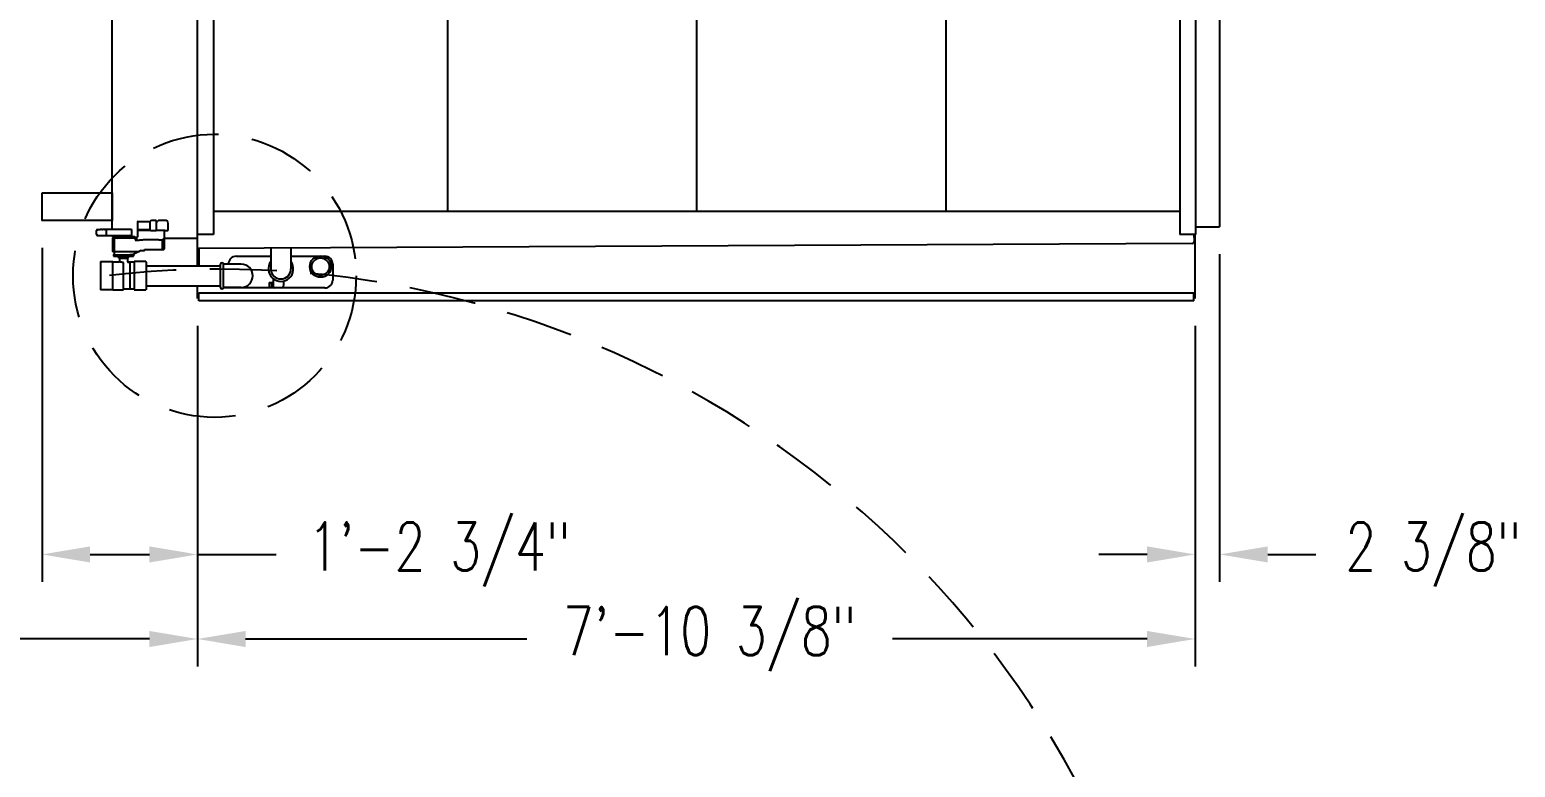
# Model space of a CAD drawing. Header units: millimetres. Extents: x 16200 to 32328, y 19251 to 29476.
# Drawn here: x 16509.5 to 16650.1, y 19468.4 to 19538.2 of the extents above; entities that cross this region are included whole.
import ezdxf

# ---------------------------------------------------------------- set-up
doc = ezdxf.new("R2010")
doc.units = ezdxf.units.MM
doc.header["$LTSCALE"] = 5
doc.linetypes.add('HIDDEN', pattern=[9.525, 6.35, -3.175])
for name, color, linetype in [('COIL-CONTROL', 2, 'Continuous'), ('CONDENSER-STD-CONTROL', 1, 'Continuous'), ('RECIRCULATION-CONTROL', 3, 'Continuous'), ('SPRAYFRONT-COILFRONT', 3, 'Continuous'), ('UNIT', 6, 'Continuous')]:
    doc.layers.add(name, color=color, linetype=linetype)
doc.styles.add('SUBMITTAL', font='romans.shx', dxfattribs={"width": 0.75})
doc.dimstyles.new('SUBMITTAL', dxfattribs={"dimtxt": 0.09375, "dimasz": 0.09375, "dimexe": 0.03125, "dimexo": 0.0625, "dimgap": 0.0625, "dimtad": 0, "dimdec": 4, "dimzin": 4, "dimdsep": 46, "dimlunit": 4, "dimtxsty": 'SUBMITTAL', "dimcen": 0.09375, "dimclre": 6, "dimadec": 0, "dimazin": 0, "dimtfac": 1, "dimtdec": 0, "dimtofl": 0, "dimtmove": 0, "dimatfit": 3, "dimfxl": 0, "dimfrac": 2, "dimtolj": 1, "dimtzin": 4, "dimarcsym": 0})

# ---------------------------------------------------------------- blocks, each defined once
blk = doc.blocks.new('*D5')
at = {"layer": 'UNIT', "color": 6, "lineweight": -2}
for p, q in [((16525.39, 19510.16), (16525.39, 19477.94)), ((16619.82, 19510.16), (16619.82, 19477.94))]:
    blk.add_line(p, q, dxfattribs=at)
at = {"layer": 'UNIT', "color": 3, "lineweight": -2}
for p, q in [((16529.94, 19480.54), (16556.56, 19480.54)), ((16615.27, 19480.54), (16591.17, 19480.54))]:
    blk.add_line(p, q, dxfattribs=at)
at = {"layer": 'UNIT', "color": 3}
for points in [[(16529.94, 19481.3), (16529.94, 19479.78), (16525.39, 19480.54)], [(16615.27, 19481.3), (16615.27, 19479.78), (16619.82, 19480.54)]]:
    blk.add_solid(points, dxfattribs=at)
at = {"layer": 'UNIT', "color": 3, "insert": (16573.87, 19480.54), "char_height": 4.55, "attachment_point": 5, "style": 'SUBMITTAL'}
blk.add_mtext('\\A1;7\'-10 3/8"', dxfattribs=at)
blk = doc.blocks.new('*D7')
at = {"layer": 'UNIT', "color": 6, "lineweight": -2}
for p, q in [((16500.85, 19583.63), (16500.85, 19477.94)), ((16525.39, 19510.16), (16525.39, 19477.94))]:
    blk.add_line(p, q, dxfattribs=at)
at = {"layer": 'UNIT', "color": 3, "lineweight": -2}
for p, q in [((16500.85, 19480.54), (16493.52, 19480.54)), ((16520.84, 19480.54), (16505.4, 19480.54))]:
    blk.add_line(p, q, dxfattribs=at)
at = {"layer": 'UNIT', "color": 3}
for points in [[(16505.4, 19481.3), (16505.4, 19479.78), (16500.85, 19480.54)], [(16520.84, 19481.3), (16520.84, 19479.78), (16525.39, 19480.54)]]:
    blk.add_solid(points, dxfattribs=at)
at = {"layer": 'UNIT', "color": 3, "insert": (16477.84, 19480.54), "char_height": 4.55, "attachment_point": 5, "style": 'SUBMITTAL'}
blk.add_mtext('\\A1;2\'-0 1/2"', dxfattribs=at)
blk = doc.blocks.new('*D10')
at = {"layer": 'CONDENSER-STD-CONTROL', "color": 6, "lineweight": -2}
for p, q in [((16510.68, 19517.54), (16510.68, 19485.94)), ((16525.39, 19510.16), (16525.39, 19485.94))]:
    blk.add_line(p, q, dxfattribs=at)
at = {"layer": 'CONDENSER-STD-CONTROL', "color": 3, "lineweight": -2}
for p, q in [((16515.23, 19488.54), (16520.84, 19488.54)), ((16525.39, 19488.54), (16532.85, 19488.54))]:
    blk.add_line(p, q, dxfattribs=at)
at = {"layer": 'CONDENSER-STD-CONTROL', "color": 3}
for points in [[(16515.23, 19489.3), (16515.23, 19487.78), (16510.68, 19488.54)], [(16520.84, 19489.3), (16520.84, 19487.78), (16525.39, 19488.54)]]:
    blk.add_solid(points, dxfattribs=at)
at = {"layer": 'CONDENSER-STD-CONTROL', "color": 3, "insert": (16548.28, 19488.54), "char_height": 4.55, "attachment_point": 5, "style": 'SUBMITTAL'}
blk.add_mtext('\\A1;1\'-2 3/4"', dxfattribs=at)
blk = doc.blocks.new('*D23')
at = {"layer": 'SPRAYFRONT-COILFRONT', "color": 6, "lineweight": -2}
for p, q in [((16622.14, 19516.94), (16622.14, 19485.94)), ((16619.82, 19510.16), (16619.82, 19485.94))]:
    blk.add_line(p, q, dxfattribs=at)
at = {"layer": 'SPRAYFRONT-COILFRONT', "color": 3, "lineweight": -2}
for p, q in [((16615.27, 19488.54), (16610.72, 19488.54)), ((16626.69, 19488.54), (16631.24, 19488.54))]:
    blk.add_line(p, q, dxfattribs=at)
at = {"layer": 'SPRAYFRONT-COILFRONT', "color": 3}
for points in [[(16615.27, 19489.3), (16615.27, 19487.78), (16619.82, 19488.54)], [(16626.69, 19489.3), (16626.69, 19487.78), (16622.14, 19488.54)]]:
    blk.add_solid(points, dxfattribs=at)
at = {"layer": 'SPRAYFRONT-COILFRONT', "color": 3, "insert": (16642.37, 19488.54), "char_height": 4.55, "attachment_point": 5, "style": 'SUBMITTAL'}
blk.add_mtext('\\A1;2 3/8"', dxfattribs=at)

msp = doc.modelspace()

# ---------------------------------------------------------------- linework, layer by layer
at = {"layer": 'COIL-CONTROL'}
for p, q in [((16517.326, 19518.4828), (16517.3252, 19589.59)), ((16622.1426, 19589.5484), (16622.1426, 19519.5437)), ((16619.8809, 19519.5437), (16622.1426, 19519.5437)), ((16517.326, 19518.4827), (16525.3927, 19518.4828)), ((16517.326, 19518.4827), (16525.3927, 19518.4828))]:
    msp.add_line(p, q, dxfattribs=at)
at = {"layer": 'CONDENSER-STD-CONTROL'}
msp.add_lwpolyline([(16510.676, 19522.7616), (16517.326, 19522.7616), (16517.326, 19520.1366), (16510.676, 19520.1366)], close=True, dxfattribs=at)
at = {"layer": 'RECIRCULATION-CONTROL'}
for p, q in [((16519.7788, 19520.0462), (16520.9186, 19520.0462)), ((16521.4304, 19520.1249), (16521.046, 19520.1249)), ((16521.5716, 19520.0462), (16521.5091, 19520.0462)), ((16522.2912, 19520.1249), (16521.7079, 19520.1249)), ((16522.4166, 19520.1249), (16522.2912, 19520.1249)), ((16532.334, 19517.5122), (16532.334, 19515.5499)), ((16534.2355, 19517.5223), (16534.2355, 19515.56)), ((16516.1961, 19516.2463), (16517.3772, 19516.2463)), ((16516.1961, 19516.2463), (16516.1961, 19513.5705)), ((16517.3772, 19516.2242), (16517.3772, 19516.2463)), ((16517.3772, 19516.2273), (16517.9825, 19516.2273)), ((16517.3772, 19513.6489), (16517.3772, 19516.1678)), ((16517.993, 19516.5816), (16517.993, 19516.2667)), ((16518.3812, 19513.5895), (16518.3812, 19516.1667)), ((16518.7804, 19516.5816), (16518.7804, 19516.2667)), ((16519.3851, 19516.1879), (16518.8592, 19516.1879)), ((16518.9914, 19516.1092), (16518.9914, 19513.7076)), ((16519.3851, 19516.2188), (16519.4106, 19516.2463)), ((16519.3851, 19516.2188), (16519.3851, 19513.598)), ((16520.5014, 19516.2463), (16519.4106, 19516.2463)), ((16529.0743, 19516.7549), (16532.334, 19516.7549)), ((16534.2355, 19516.7549), (16537.4493, 19516.7549)), ((16527.8418, 19513.81), (16527.8418, 19516.0068)), ((16529.5347, 19516.0068), (16527.8418, 19516.0068)), ((16538.1993, 19516.0049), (16538.1993, 19514.5049)), ((16517.3772, 19513.5705), (16516.1961, 19513.5705)), ((16517.3772, 19513.5925), (16517.4166, 19513.5925)), ((16517.3772, 19513.5705), (16517.3772, 19513.5925)), ((16517.3772, 19513.5895), (16518.3812, 19513.5895)), ((16519.3851, 19513.6289), (16518.3812, 19513.6289)), ((16519.4106, 19513.5705), (16519.3851, 19513.598)), ((16519.4106, 19513.5705), (16520.5014, 19513.5705)), ((16529.5347, 19513.81), (16527.8418, 19513.81)), ((16537.4493, 19513.7549), (16527.8418, 19513.7549)), ((16532.1644, 19514.2572), (16532.4006, 19514.2585)), ((16532.1644, 19514.2572), (16532.1668, 19513.8026)), ((16532.1668, 19513.8026), (16532.403, 19513.8039)), ((16532.4006, 19514.2585), (16532.403, 19513.8039)), ((16532.5885, 19514.229), (16532.4007, 19514.2281)), ((16532.5906, 19513.8354), (16532.4028, 19513.8344)), ((16532.5906, 19513.8354), (16532.5865, 19514.6024)), ((16532.5906, 19513.8354), (16532.7181, 19513.777)), ((16533.3086, 19513.7801), (16532.7181, 19513.777)), ((16533.5632, 19514.0374), (16533.5612, 19514.4067))]:
    msp.add_line(p, q, dxfattribs=at)
at = {"layer": 'RECIRCULATION-CONTROL', "linetype": 'HIDDEN', "ltscale": 0.2}
msp.add_circle((16527.0107, 19514.9084), 13.395, dxfattribs=at)
at = {"layer": 'RECIRCULATION-CONTROL'}
for radius in [1.0133, 0.8228]:
    msp.add_circle((16537.0347, 19515.7766), radius, dxfattribs=at)
for centre, radius, start, end in [((16521.4304, 19520.0462), 0.0787, 0, 90), ((16521.5716, 19520.1249), 0.0787, 270, 330), ((16521.7079, 19520.0462), 0.0787, 90, 150), ((16517.9143, 19516.2667), 0.0787, 330, 0), ((16518.8592, 19516.2667), 0.0787, 180, 270), ((16527.704, 19516.0068), 0.1378, 0, 180), ((16529.0743, 19516.0049), 0.75, 90, 179.852788), ((16533.2848, 19515.555), 1.1811, 143.91447, 36.693959), ((16537.4493, 19516.0049), 0.75, 0, 90), ((16529.5347, 19514.9084), 1.0984, 270, 90), ((16533.2848, 19515.555), 0.9508, 180.304214, 0.304214), ((16527.704, 19513.81), 0.1378, 180, 0), ((16533.3073, 19514.036), 0.2559, 270.304214, 0.304214), ((16537.4493, 19514.5049), 0.75, 270, 0)]:
    msp.add_arc(centre, radius, start, end, dxfattribs=at)
msp.add_ellipse((16521.046, 19520.0462), major_axis=(-0.1274, 0), ratio=0.61803399, start_param=4.71238898, end_param=6.28318531, dxfattribs=at)
for points, knots in [([(16517.3772, 19516.1678), (16517.3772, 19516.1757), (16517.3779, 19516.1844), (16517.3817, 19516.1972), (16517.3834, 19516.2014), (16517.3882, 19516.2095), (16517.3912, 19516.2134), (16517.3985, 19516.219), (16517.4024, 19516.2215), (16517.4087, 19516.2233), (16517.4105, 19516.2237), (16517.4135, 19516.2241), (16517.4152, 19516.2242), (16517.4166, 19516.2242)], [2.729599296, 2.729599296, 2.729599296, 2.729599296, 2.887354182, 2.887354182, 2.966231625, 2.966231625, 3.045109068, 3.045109068, 3.092388077, 3.092388077, 3.105628315, 3.105628315, 3.11645677, 3.11645677, 3.11645677, 3.11645677]), ([(16518.3812, 19516.1667), (16518.3609, 19516.1668), (16518.3407, 19516.1674), (16518.296, 19516.1696), (16518.2718, 19516.1716), (16518.2035, 19516.1788), (16518.1619, 19516.1855), (16518.0849, 19516.2005), (16518.0511, 19516.2088), (16518.0069, 19516.2203), (16517.9935, 19516.2241), (16517.984, 19516.2268), (16517.9825, 19516.2273), (16517.9825, 19516.2273)], [0.00041726, 0.00041726, 0.00041726, 0.00041726, 0.15505021, 0.15505021, 0.34573595, 0.34573595, 0.71128936, 0.71128936, 1.11893579, 1.11893579, 1.44299365, 1.44299365, 1.59211892, 1.59211892, 1.59211892, 1.59211892]), ([(16518.9914, 19516.1092), (16518.9914, 19516.1201), (16518.9914, 19516.1321), (16518.9914, 19516.1541), (16518.9914, 19516.164), (16518.9914, 19516.1761), (16518.9914, 19516.1805), (16518.9914, 19516.1848), (16518.9914, 19516.1859), (16518.9914, 19516.1866)], [0, 0, 0, 0, 0.117562819, 0.117562819, 0.235125638, 0.235125638, 0.311588865, 0.311588865, 0.347008826, 0.347008826, 0.347008826, 0.347008826]), ([(16517.4166, 19513.5925), (16517.4152, 19513.5925), (16517.4135, 19513.5927), (16517.4105, 19513.5931), (16517.4087, 19513.5935), (16517.4024, 19513.5953), (16517.3985, 19513.5977), (16517.3912, 19513.6034), (16517.3882, 19513.6073), (16517.3834, 19513.6154), (16517.3817, 19513.6196), (16517.3779, 19513.6323), (16517.3772, 19513.641), (16517.3772, 19513.6489)], [1.038818923, 1.038818923, 1.038818923, 1.038818923, 1.049647379, 1.049647379, 1.062887617, 1.062887617, 1.110166626, 1.110166626, 1.189044069, 1.189044069, 1.267921512, 1.267921512, 1.425676398, 1.425676398, 1.425676398, 1.425676398]), ([(16518.9914, 19513.6301), (16518.9914, 19513.6309), (16518.9914, 19513.632), (16518.9914, 19513.6363), (16518.9914, 19513.6407), (16518.9914, 19513.6527), (16518.9914, 19513.6626), (16518.9914, 19513.6847), (16518.9914, 19513.6967), (16518.9914, 19513.7076)], [1.052107745, 1.052107745, 1.052107745, 1.052107745, 1.087527707, 1.087527707, 1.163990933, 1.163990933, 1.281553752, 1.281553752, 1.399116571, 1.399116571, 1.399116571, 1.399116571])]:
    msp.add_open_spline(points, degree=3, knots=knots, dxfattribs=at)
for points in [[(16518.9914, 19516.1879), (16518.9914, 19516.1879), (16518.9914, 19516.1875), (16518.9914, 19516.1866)], [(16518.9914, 19513.6301), (16518.9914, 19513.6293), (16518.9914, 19513.6289), (16518.9914, 19513.6289)]]:
    msp.add_open_spline(points, degree=3, dxfattribs=at)
at = {"layer": 'UNIT'}
for p, q in [((16525.3927, 19512.7577), (16525.3927, 19593.1124)), ((16619.8809, 19518.8224), (16619.8809, 19593.1954)), ((16526.8927, 19584.4836), (16526.8927, 19518.8224)), ((16549.0464, 19584.4836), (16549.0464, 19520.9759)), ((16549.0858, 19520.9759), (16549.0858, 19584.4836)), ((16572.6291, 19584.4836), (16572.6291, 19520.9759)), ((16572.6684, 19520.9759), (16572.6684, 19584.4836)), ((16596.2117, 19584.4836), (16596.2117, 19520.9759)), ((16596.2511, 19520.9759), (16596.2511, 19584.4836)), ((16618.3809, 19584.4836), (16618.3809, 19518.8224)), ((16618.3809, 19520.9759), (16526.8927, 19520.9759)), ((16526.8927, 19518.8224), (16525.3927, 19518.8224)), ((16525.3927, 19518.5613), (16525.3927, 19518.5613)), ((16525.3927, 19518.2929), (16525.3927, 19518.2929)), ((16619.5502, 19517.9753), (16525.438, 19517.4756)), ((16525.5493, 19515.7722), (16525.5493, 19517.4761)), ((16619.8809, 19518.8224), (16618.3809, 19518.8224)), ((16619.7482, 19518.1753), (16619.7447, 19518.8224)), ((16619.8243, 19512.7577), (16619.8243, 19518.8224)), ((16525.5163, 19513.2929), (16619.7007, 19513.2929)), ((16619.7007, 19512.5429), (16619.7007, 19513.2929)), ((16619.7007, 19512.5429), (16525.5163, 19512.5429))]:
    msp.add_line(p, q, dxfattribs=at)
msp.add_open_spline([(16619.5502, 19517.9753), (16619.6122, 19517.9756), (16619.6732, 19518.0068), (16619.7098, 19518.0567), (16619.7347, 19518.0908), (16619.7484, 19518.1331), (16619.7482, 19518.1753)], degree=3, knots=[0, 0, 0, 0, 0.93385491, 0.93385491, 0.93385491, 1.57079633, 1.57079633, 1.57079633, 1.57079633], dxfattribs=at)

# ---------------------------------------------------------------- dimensions: what is measured, and where the dimension line sits
at = {"layer": 'CONDENSER-STD-CONTROL', "color": 3}
dim = msp.add_linear_dim(base=(16525.3927, 19488.5429), p1=(16510.676, 19520.1366), p2=(16525.3927, 19512.7577), angle=180, dimstyle='SUBMITTAL', override={"dimscale": 65, "dimtxt": 0.07, "dimasz": 0.07, "dimexe": 0.04, "dimexo": 0.04, "dimgap": 0.03125, "dimdec": 3, "dimzin": 3, "dimclrd": 3, "dimclrt": 3, "dimtdec": 3, "dimtix": 1}, dxfattribs=at)
dim.commit()
dim.dimension.update_dxf_attribs({"geometry": '*D10', "text_midpoint": (16548.2833, 19488.5429), "dimtype": 160})
at = {"layer": 'SPRAYFRONT-COILFRONT', "color": 3}
dim = msp.add_linear_dim(base=(16619.8243, 19488.5429), p1=(16622.1426, 19519.5437), p2=(16619.8243, 19512.7577), dimstyle='SUBMITTAL', override={"dimscale": 65, "dimtxt": 0.07, "dimasz": 0.07, "dimexe": 0.04, "dimexo": 0.04, "dimgap": 0.03125, "dimdec": 3, "dimzin": 3, "dimclrd": 3, "dimclrt": 3, "dimtdec": 3, "dimtix": 1}, dxfattribs=at)
dim.commit()
dim.dimension.update_dxf_attribs({"geometry": '*D23', "text_midpoint": (16642.3738, 19488.5429), "dimtype": 160})
at = {"layer": 'UNIT', "color": 3}
dim = msp.add_linear_dim(base=(16525.3927, 19480.5429), p1=(16500.8535, 19586.2298), p2=(16525.3927, 19512.7577), angle=180, dimstyle='SUBMITTAL', override={"dimscale": 65, "dimtxt": 0.07, "dimasz": 0.07, "dimexe": 0.04, "dimexo": 0.04, "dimgap": 0.03125, "dimdec": 3, "dimzin": 3, "dimclrd": 3, "dimclrt": 3, "dimtdec": 3, "dimtix": 1}, dxfattribs=at)
dim.commit()
dim.dimension.update_dxf_attribs({"geometry": '*D7', "text_midpoint": (16477.8413, 19480.5429), "dimtype": 160})
dim = msp.add_linear_dim(base=(16525.3927, 19480.5429), p1=(16619.8243, 19512.7577), p2=(16525.3927, 19512.7577), dimstyle='SUBMITTAL', override={"dimscale": 65, "dimtxt": 0.07, "dimasz": 0.07, "dimexe": 0.04, "dimexo": 0.04, "dimgap": 0.03125, "dimdec": 3, "dimzin": 3, "dimclrd": 3, "dimclrt": 3, "dimtdec": 3, "dimtix": 1}, dxfattribs=at)
dim.commit()
dim.dimension.update_dxf_attribs({"geometry": '*D5', "text_midpoint": (16573.8673, 19480.5429), "dimtype": 160})

# ---------------------------------------------------------------- next in the draw order: wipeouts: each hides what was drawn before it
for points in [[(16517.3379, 19517.2115), (16522.2591, 19517.2115), (16522.2591, 19519.2921), (16519.0938, 19519.2958), (16515.9402, 19519.2981), (16515.9402, 19518.7076), (16517.3379, 19518.432)], [(16520.5662, 19515.8592), (16527.5662, 19515.8592), (16527.5662, 19513.9576), (16520.5662, 19513.9576)]]:
    msp.add_wipeout(points).dxf.layer = 'RECIRCULATION-CONTROL'

# ---------------------------------------------------------------- next in the draw order: linework, layer by layer
at = {"layer": 'RECIRCULATION-CONTROL'}
for p, q in [((16515.8221, 19518.8257), (16515.8221, 19519.18)), ((16515.9402, 19519.2981), (16516.133, 19519.2981)), ((16516.1527, 19519.2785), (16516.1527, 19519.2588)), ((16516.192, 19519.2588), (16516.1527, 19519.2588)), ((16516.192, 19519.2588), (16516.192, 19519.2785)), ((16516.3298, 19519.2981), (16516.2117, 19519.2981)), ((16516.3495, 19519.2785), (16516.3495, 19519.2588)), ((16516.3889, 19519.2588), (16516.3495, 19519.2588)), ((16516.3889, 19519.2588), (16516.3889, 19519.2785)), ((16516.5267, 19519.2981), (16516.4086, 19519.2981)), ((16516.5464, 19519.2785), (16516.5464, 19519.2588)), ((16516.5857, 19519.2588), (16516.5464, 19519.2588)), ((16516.5857, 19519.2588), (16516.5857, 19519.2785)), ((16516.7235, 19519.2981), (16516.6054, 19519.2981)), ((16516.7432, 19519.2785), (16516.7432, 19519.2588)), ((16516.7629, 19519.2588), (16516.7432, 19519.2588)), ((16516.7826, 19518.7076), (16516.7826, 19519.2785)), ((16519.0938, 19519.2958), (16516.8023, 19519.2981)), ((16519.1883, 19518.8257), (16519.1883, 19519.18)), ((16519.7001, 19519.9674), (16519.7001, 19519.3178)), ((16519.7001, 19519.1604), (16519.7001, 19518.5746)), ((16519.7394, 19519.2622), (16519.7394, 19519.216)), ((16519.7719, 19519.2588), (16519.7615, 19519.2588)), ((16519.7615, 19519.2194), (16519.7719, 19519.2194)), ((16520.9186, 19519.2588), (16519.8968, 19519.2588)), ((16519.8968, 19519.2194), (16520.9356, 19519.2194)), ((16520.9186, 19519.2588), (16520.9186, 19520.0462)), ((16521.046, 19519.18), (16521.4304, 19519.18)), ((16521.4986, 19519.2194), (16522.2591, 19519.2194)), ((16521.5091, 19519.2588), (16521.5091, 19520.0462)), ((16522.2591, 19518.5746), (16522.2591, 19519.2194)), ((16522.3379, 19519.18), (16522.5347, 19519.18)), ((16522.6134, 19519.2588), (16522.6134, 19519.9281)), ((16515.9402, 19518.7076), (16519.0701, 19518.7076)), ((16517.3379, 19518.432), (16517.3379, 19517.2509)), ((16519.4869, 19518.4714), (16517.3772, 19518.4714)), ((16517.3935, 19518.6289), (16519.4475, 19518.6289)), ((16519.4082, 19518.5501), (16517.3935, 19518.5501)), ((16517.5347, 19517.2509), (16517.5347, 19518.432)), ((16517.9087, 19518.6289), (16517.9087, 19518.7076)), ((16519.0917, 19518.6992), (16518.9674, 19518.6992)), ((16519.0917, 19518.6312), (16519.0917, 19518.6992)), ((16519.102, 19518.6485), (16519.1024, 19518.6485)), ((16519.1146, 19518.4714), (16519.1146, 19518.5501)), ((16519.1235, 19518.6682), (16519.1599, 19518.6682)), ((16519.1816, 19518.6485), (16519.1657, 19518.6485)), ((16519.1875, 19518.6682), (16519.2238, 19518.6682)), ((16519.2327, 19518.4714), (16519.2327, 19518.5501)), ((16519.2449, 19518.6485), (16519.2454, 19518.6485)), ((16519.4422, 19518.5698), (16519.6999, 19518.5698)), ((16519.4475, 19518.6289), (16519.4475, 19518.5895)), ((16519.5032, 19518.432), (16519.5032, 19518.2745)), ((16519.5032, 19518.2745), (16519.7149, 19518.2745)), ((16519.582, 19518.3926), (16519.5147, 19518.4598)), ((16519.5623, 19518.4123), (16519.6828, 19518.5328)), ((16519.582, 19518.3533), (16519.582, 19518.3926)), ((16519.7225, 19518.3533), (16519.582, 19518.3533)), ((16522.0623, 19518.2967), (16522.0623, 19517.4478)), ((16522.2591, 19517.4478), (16522.2591, 19518.458)), ((16517.3772, 19517.2115), (16519.9031, 19517.2115)), ((16517.4263, 19516.8769), (16517.4263, 19516.7785)), ((16517.4263, 19516.7785), (16519.3275, 19516.7785)), ((16517.446, 19516.8966), (16518.9795, 19516.8966)), ((16517.5347, 19516.8966), (16517.5347, 19517.2115)), ((16517.8946, 19516.7588), (16517.8749, 19516.7785)), ((16517.8946, 19516.7588), (16517.8946, 19516.68)), ((16517.993, 19516.5816), (16517.8946, 19516.68)), ((16517.993, 19516.5816), (16518.7804, 19516.5816)), ((16518.7804, 19516.5816), (16518.8789, 19516.68)), ((16518.8789, 19516.7588), (16518.8985, 19516.7785)), ((16518.8789, 19516.7588), (16518.8789, 19516.68)), ((16519.3275, 19516.8966), (16518.9906, 19516.8966)), ((16520.0719, 19517.2903), (16519.2276, 19516.8966)), ((16519.3472, 19516.8769), (16519.3472, 19516.7981)), ((16520.0719, 19517.2903), (16520.3475, 19517.2903)), ((16520.3869, 19517.4084), (16522.2197, 19517.4084)), ((16520.3869, 19517.3296), (16520.3869, 19517.4084)), ((16520.5014, 19516.2463), (16520.5662, 19516.1761)), ((16520.5662, 19513.6406), (16520.5662, 19516.1761)), ((16520.5662, 19515.8592), (16525.3927, 19515.8592)), ((16525.3927, 19515.8592), (16527.5662, 19515.8592)), ((16527.5662, 19513.81), (16527.5662, 19516.0068)), ((16520.5662, 19513.6406), (16520.5014, 19513.5705)), ((16520.5662, 19513.9576), (16525.3927, 19513.9576)), ((16525.3927, 19513.9576), (16527.5662, 19513.9576))]:
    msp.add_line(p, q, dxfattribs=at)
for centre, radius, start, end in [((16515.9402, 19519.18), 0.1181, 90, 180), ((16516.133, 19519.2785), 0.0197, 0, 90), ((16516.2117, 19519.2785), 0.0197, 90, 180), ((16516.3298, 19519.2785), 0.0197, 0, 90), ((16516.4086, 19519.2785), 0.0197, 90, 180), ((16516.5267, 19519.2785), 0.0197, 0, 90), ((16516.6054, 19519.2785), 0.0197, 90, 180), ((16516.7235, 19519.2785), 0.0197, 0, 90), ((16516.7629, 19519.2785), 0.0197, 270, 0), ((16516.8023, 19519.2785), 0.0197, 90, 177.616916), ((16519.0701, 19519.18), 0.1181, 0, 78.463041), ((16519.7788, 19519.9674), 0.0787, 90, 180), ((16519.7591, 19519.3178), 0.0591, 180, 264.780438), ((16519.7591, 19519.1604), 0.0591, 95.219562, 180), ((16521.4304, 19519.2588), 0.0787, 270, 0), ((16522.3379, 19519.1013), 0.0787, 90, 180), ((16522.4166, 19519.9281), 0.1969, 5.109005, 90), ((16522.5347, 19519.2588), 0.0787, 270, 0), ((16515.9402, 19518.8257), 0.1181, 180, 270), ((16517.3772, 19518.432), 0.0394, 90, 180), ((16517.3935, 19518.5895), 0.0394, 90, 270), ((16517.7906, 19518.5895), 0.1181, 270, 340.528779), ((16519.0111, 19518.5895), 0.1181, 90, 160.528779), ((16519.0111, 19518.5895), 0.1181, 199.471221, 270), ((16519.0701, 19518.8257), 0.1181, 270, 0), ((16519.0823, 19518.6485), 0.0197, 270, 0), ((16519.0998, 19518.6525), 0.00394, 339.832635, 350.272005), ((16519.1599, 19518.6643), 0.00394, 0, 90), ((16519.1678, 19518.6525), 0.00394, 180, 270), ((16519.1796, 19518.6525), 0.00394, 270, 0), ((16519.1875, 19518.6643), 0.00394, 90, 180), ((16519.2476, 19518.6525), 0.00394, 189.727995, 200.167365), ((16519.2651, 19518.6485), 0.0197, 180, 270), ((16519.4082, 19518.5895), 0.0394, 270, 0), ((16519.4869, 19518.432), 0.0394, 45, 90), ((16519.5426, 19518.432), 0.0394, 135, 180), ((16519.641, 19518.5746), 0.0591, 315, 0), ((16517.3772, 19517.2509), 0.0394, 180, 270), ((16517.446, 19516.8769), 0.0197, 90, 180), ((16519.3275, 19516.8769), 0.0197, 0, 90), ((16519.3275, 19516.7981), 0.0197, 270, 0), ((16520.3475, 19517.3296), 0.0394, 270, 0), ((16522.2197, 19517.4478), 0.0394, 270, 0)]:
    msp.add_arc(centre, radius, start, end, dxfattribs=at)
at = {"layer": 'RECIRCULATION-CONTROL', "linetype": 'HIDDEN', "ltscale": 0.2}
msp.add_arc((16527.4719, 19423.4725), 92.0584, 15.482234, 96.667261, dxfattribs=at)
at = {"layer": 'RECIRCULATION-CONTROL'}
for centre, major_axis, ratio, start_param, end_param in [((16521.046, 19519.2588), (-0.1274, 0), 0.61803399, 0, 1.57079633), ((16517.551, 19518.432), (0, 0.0394), 0.41421356, 0, 1.57079633), ((16517.551, 19517.2509), (0, -0.0394), 0.41421356, 4.71238898, 6.28318531), ((16522.046, 19517.4478), (0, -0.0394), 0.41421356, 0, 1.57079633)]:
    msp.add_ellipse(centre, major_axis=major_axis, ratio=ratio, start_param=start_param, end_param=end_param, dxfattribs=at)
for points, knots in [([(16519.7615, 19519.2588), (16519.76, 19519.2588), (16519.7585, 19519.2588), (16519.756, 19519.2589), (16519.7549, 19519.2589), (16519.7537, 19519.259)], [0.3049004424, 0.3049004424, 0.3049004424, 0.3049004424, 0.3216995017, 0.3216995017, 0.337828773, 0.337828773, 0.337828773, 0.337828773]), ([(16519.7537, 19519.2192), (16519.756, 19519.2194), (16519.7584, 19519.2194), (16519.7612, 19519.2194), (16519.7614, 19519.2194), (16519.7615, 19519.2194)], [0.9128209579, 0.9128209579, 0.9128209579, 0.9128209579, 0.942394679, 0.942394679, 0.9439344238, 0.9439344238, 0.9439344238, 0.9439344238]), ([(16519.7719, 19519.2194), (16519.7729, 19519.2194), (16519.7739, 19519.2194), (16519.7753, 19519.2194), (16519.7757, 19519.2194), (16519.7762, 19519.2194)], [0.9786516297, 0.9786516297, 0.9786516297, 0.9786516297, 0.9878006975, 0.9878006975, 0.9918310064, 0.9918310064, 0.9918310064, 0.9918310064]), ([(16519.8182, 19519.2594), (16519.8148, 19519.2595), (16519.8114, 19519.2595), (16519.8031, 19519.2595), (16519.7982, 19519.2594), (16519.7874, 19519.2591), (16519.7816, 19519.2589), (16519.7762, 19519.2588)], [0.760779764, 0.760779764, 0.760779764, 0.760779764, 0.786617288, 0.786617288, 0.824749757, 0.824749757, 0.873614564, 0.873614564, 0.873614564, 0.873614564]), ([(16519.7762, 19519.2194), (16519.7767, 19519.2194), (16519.7773, 19519.2194), (16519.7833, 19519.2192), (16519.7892, 19519.219), (16519.8001, 19519.2187), (16519.8049, 19519.2186), (16519.8126, 19519.2187), (16519.8154, 19519.2187), (16519.8182, 19519.2187)], [0.695215485, 0.695215485, 0.695215485, 0.695215485, 0.70010658, 0.70010658, 0.74914671, 0.74914671, 0.786617288, 0.786617288, 0.80804988, 0.80804988, 0.80804988, 0.80804988]), ([(16519.1024, 19518.6485), (16519.1025, 19518.6485), (16519.1026, 19518.6487), (16519.1029, 19518.6493), (16519.103, 19518.6497), (16519.1033, 19518.6506), (16519.1035, 19518.6512), (16519.1038, 19518.6518), (16519.1038, 19518.6518), (16519.1038, 19518.6518)], [0, 0, 0, 0, 0.0060243667, 0.0060243667, 0.0125269212, 0.0125269212, 0.0193585915, 0.0193585915, 0.0194542341, 0.0194542341, 0.0194542341, 0.0194542341]), ([(16519.1235, 19518.6682), (16519.1217, 19518.6682), (16519.1198, 19518.668), (16519.1163, 19518.667), (16519.1145, 19518.6663), (16519.1113, 19518.6643), (16519.1099, 19518.6631), (16519.1073, 19518.6604), (16519.1063, 19518.6588), (16519.1046, 19518.6555), (16519.104, 19518.6537), (16519.1037, 19518.6518)], [0, 0, 0, 0, 0.0114195007, 0.0114195007, 0.0228390014, 0.0228390014, 0.034258502, 0.034258502, 0.0456780027, 0.0456780027, 0.0570975034, 0.0570975034, 0.0570975034, 0.0570975034]), ([(16519.1591, 19518.6518), (16519.1591, 19518.6518), (16519.1591, 19518.6518), (16519.1598, 19518.6512), (16519.1605, 19518.6506), (16519.1619, 19518.6497), (16519.1626, 19518.6493), (16519.1642, 19518.6487), (16519.1649, 19518.6485), (16519.1657, 19518.6485)], [-0.0000972943, -0.0000972943, -0.0000972943, -0.0000972943, 0, 0, 0.0069496547, 0.0069496547, 0.0135645097, 0.0135645097, 0.0196929185, 0.0196929185, 0.0196929185, 0.0196929185]), ([(16519.1638, 19518.6525), (16519.1638, 19518.6551), (16519.1638, 19518.6575), (16519.1638, 19518.6613), (16519.1638, 19518.6628), (16519.1638, 19518.664), (16519.1638, 19518.6643), (16519.1638, 19518.6643)], [0.018300701, 0.018300701, 0.018300701, 0.018300701, 0.0388262522, 0.0388262522, 0.0592034352, 0.0592034352, 0.0719391746, 0.0719391746, 0.0719391746, 0.0719391746]), ([(16519.1816, 19518.6485), (16519.1824, 19518.6485), (16519.1832, 19518.6487), (16519.1847, 19518.6493), (16519.1855, 19518.6497), (16519.1869, 19518.6506), (16519.1876, 19518.6512), (16519.1882, 19518.6518), (16519.1882, 19518.6518), (16519.1883, 19518.6518)], [0, 0, 0, 0, 0.0060243463, 0.0060243463, 0.0125269671, 0.0125269671, 0.0193585954, 0.0193585954, 0.0194542335, 0.0194542335, 0.0194542335, 0.0194542335]), ([(16519.1835, 19518.6643), (16519.1835, 19518.6643), (16519.1835, 19518.6642), (16519.1835, 19518.6636), (16519.1835, 19518.663), (16519.1835, 19518.661), (16519.1835, 19518.6594), (16519.1835, 19518.6561), (16519.1835, 19518.6543), (16519.1835, 19518.6525)], [0, 0, 0, 0, 0.0083751598, 0.0083751598, 0.0217754154, 0.0217754154, 0.0391957478, 0.0391957478, 0.0536384736, 0.0536384736, 0.0536384736, 0.0536384736]), ([(16519.2437, 19518.6518), (16519.2434, 19518.6537), (16519.2428, 19518.6555), (16519.2411, 19518.6588), (16519.24, 19518.6604), (16519.2375, 19518.6631), (16519.236, 19518.6643), (16519.2328, 19518.6663), (16519.2311, 19518.667), (16519.2275, 19518.668), (16519.2257, 19518.6682), (16519.2238, 19518.6682)], [0.0148416712, 0.0148416712, 0.0148416712, 0.0148416712, 0.0262611719, 0.0262611719, 0.0376806725, 0.0376806725, 0.0491001732, 0.0491001732, 0.0605196739, 0.0605196739, 0.0719391746, 0.0719391746, 0.0719391746, 0.0719391746]), ([(16519.2436, 19518.6518), (16519.2436, 19518.6518), (16519.2436, 19518.6518), (16519.2438, 19518.6512), (16519.244, 19518.6506), (16519.2444, 19518.6497), (16519.2445, 19518.6493), (16519.2447, 19518.6487), (16519.2448, 19518.6485), (16519.2449, 19518.6485)], [-0.0000972899, -0.0000972899, -0.0000972899, -0.0000972899, 0, 0, 0.0069496143, 0.0069496143, 0.013564539, 0.013564539, 0.0196929291, 0.0196929291, 0.0196929291, 0.0196929291])]:
    msp.add_open_spline(points, degree=3, knots=knots, dxfattribs=at)
for points, degree in [([(16519.7762, 19519.2588), (16519.7747, 19519.2588), (16519.7733, 19519.2588), (16519.7719, 19519.2588)], 3), ([(16519.8968, 19519.2588), (16519.8714, 19519.2588), (16519.8451, 19519.259), (16519.8182, 19519.2594)], 3), ([(16519.8182, 19519.2187), (16519.8451, 19519.2192), (16519.8714, 19519.2194), (16519.8968, 19519.2194)], 3), ([(16519.7225, 19518.3533), (16519.7187, 19518.3164), (16519.7149, 19518.2745)], 2), ([(16522.127, 19518.3533), (16522.1531, 19518.3763), (16522.1793, 19518.3992), (16522.2054, 19518.422)], 3), ([(16522.2591, 19518.5328), (16522.2591, 19518.5441), (16522.2591, 19518.5605), (16522.2591, 19518.5746)], 3), ([(16518.9862, 19516.8964), (16518.9839, 19516.8965), (16518.9816, 19516.8966), (16518.9795, 19516.8966)], 3)]:
    msp.add_open_spline(points, degree=degree, dxfattribs=at)
for points, weights in [([(16519.7149, 19518.2745), (16519.7257, 19518.2765), (16519.7363, 19518.2778)], [1.22405770936, 1.22743900133, 1.22969879774]), ([(16519.7363, 19518.2778), (16520.3602, 19518.3533), (16520.9796, 19518.3533)], [1.00785103705, 1.01158301158, 1.01158301158]), ([(16522.2054, 19518.422), (16522.2348, 19518.4476), (16522.2591, 19518.458)], [2.25031662882, 2.4179026028, 2.49299110855]), ([(16522.2591, 19518.458), (16522.2591, 19518.5129), (16522.2591, 19518.5328)], [2.99649199893, 3.84209214594, 4.27991564854])]:
    msp.add_rational_spline(points, weights, degree=2, dxfattribs=at)
for points, weights, knots in [([(16520.9796, 19518.3533), (16521.278, 19518.3533), (16521.5768, 19518.3402), (16521.8765, 19518.3139), (16521.925, 19518.3096), (16521.9736, 19518.305), (16522.0221, 19518.3005), (16522.0355, 19518.2992), (16522.0489, 19518.2979), (16522.0623, 19518.2967)], [1.01558779859, 1.01558779859, 1.0149355264, 1.01363098202, 1.01363098202, 1.01363098202, 1.01363098202, 1.01363098202, 1.01363098202, 1.01363098202], [6.56732435, 6.56732435, 6.56732435, 6.56732435, 8.89418905, 8.89418905, 8.89418905, 9.27033954, 9.27033954, 9.27033954, 9.3739351, 9.3739351, 9.3739351, 9.3739351]), ([(16522.0623, 19518.296), (16522.069, 19518.3019), (16522.0758, 19518.3079), (16522.0825, 19518.3139), (16522.0974, 19518.3271), (16522.1122, 19518.3402), (16522.127, 19518.3533)], [1, 1, 1, 1, 1.00000335646, 1.00000354417, 1.00000056314], [0.286472636, 0.286472636, 0.286472636, 0.286472636, 0.371874708, 0.371874708, 0.371874708, 0.560550806, 0.560550806, 0.560550806, 0.560550806])]:
    msp.add_rational_spline(points, weights, degree=3, knots=knots, dxfattribs=at)
at = {"layer": 'UNIT'}
msp.add_line((16525.5163, 19512.5429), (16525.5163, 19513.2929), dxfattribs=at)

doc.saveas('drawing.dxf')
